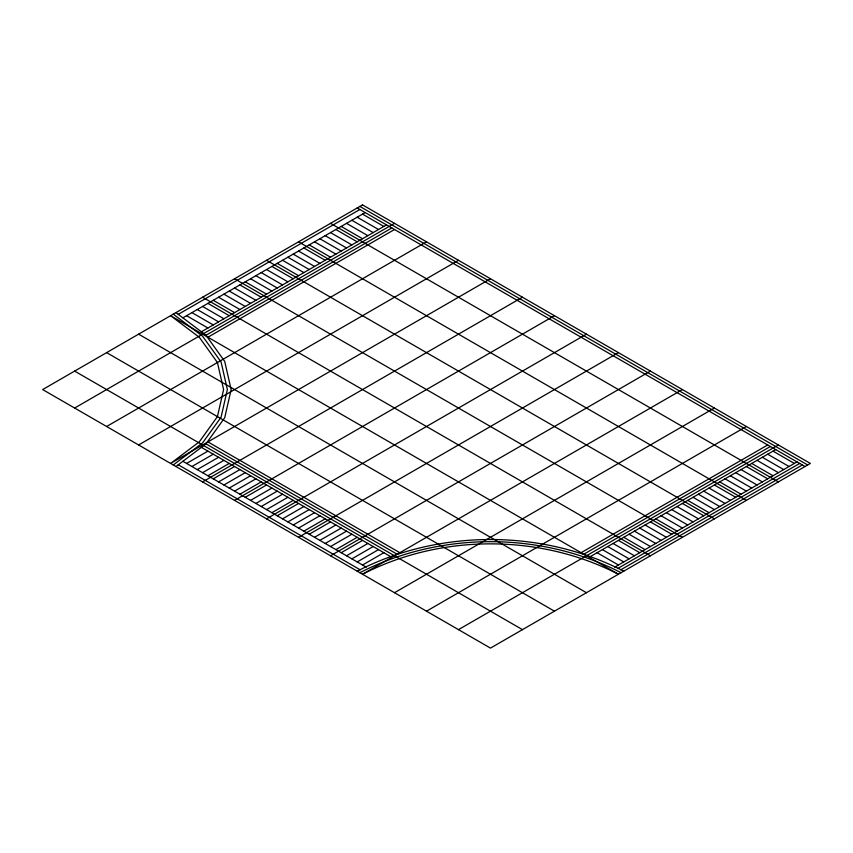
<?xml version="1.0" encoding="UTF-8"?>
<svg xmlns="http://www.w3.org/2000/svg" width="853" height="853" viewBox="0 0 853 853"><rect width="100%" height="100%" fill="white"/><g stroke="black" fill="none" stroke-linecap="round" stroke-linejoin="round"><path stroke-width="1.28" d="M173.266 464.97L202.619 442.888L221.076 417.17L227.367 389.565L221.076 361.96L202.619 336.242L173.266 314.149M175.931 466.516L205.882 443.976L224.712 417.725L231.142 389.565L224.712 361.395L205.882 335.154L175.931 312.614M178.245 314.352L359.859 209.507M182.873 317.838L365.191 212.578M201.393 331.774L386.516 224.893M74.637 408.033L394.512 223.358M205.978 335.282L391.847 227.975M207.535 337.457L394.512 229.51M106.625 426.5L426.5 241.826M138.612 444.967L458.487 260.293M490.475 278.76L170.6 463.435L199.357 441.801L217.43 416.605L223.603 389.565L217.43 362.525L199.357 337.33L170.6 315.695L618.425 574.24C539.757 533.733 441.193 533.733 362.525 574.24L682.4 389.565M186.594 463.435L207.919 451.12M191.925 466.516L213.25 454.201M197.256 469.587L218.581 457.283M202.587 472.669L223.912 460.353M207.919 475.75L229.244 463.435M202.587 481.902L522.462 297.228M213.25 478.821L234.575 466.516M218.581 481.902L239.906 469.587M223.912 484.984L245.237 472.669M229.244 488.055L250.569 475.75M234.575 491.136L255.9 478.821M239.906 494.218L261.231 481.902M234.575 500.37L554.45 315.695M245.237 497.288L266.562 484.984M250.569 500.37L271.894 488.055M255.9 503.451L277.225 491.136M261.231 506.522L282.556 494.218M266.562 509.604L287.887 497.288M271.894 512.685L293.219 500.37M266.562 518.837L586.438 334.163M277.225 515.756L298.55 503.451M282.556 518.837L303.881 506.522M287.887 521.919L309.212 509.604M293.219 525L314.544 512.685M298.55 528.071L319.875 515.756M303.881 531.152L325.206 518.837M298.55 537.305L618.425 352.63M309.212 534.234L330.537 521.919M314.544 537.305L335.869 525M319.875 540.386L341.2 528.071M325.206 543.468L346.531 531.152M330.537 546.538L351.862 534.234M335.869 549.62L357.194 537.305M330.537 555.772L650.412 371.098M341.2 552.701L362.525 540.386M346.531 555.772L367.856 543.468M351.862 558.854L373.188 546.538M357.194 561.935L378.519 549.62M362.525 565.006L383.85 552.701M394.512 592.707L714.387 408.033M426.5 611.174L746.375 426.5M580.722 552.915L767.7 444.967M584.497 553.821L770.366 446.503M458.487 629.642L778.362 444.967M590.575 556.465L775.697 449.584M614.704 567.16L797.022 461.899M617.721 568.493L799.687 463.435M620.739 569.825L802.353 464.97M357.194 571.169C439.018 528.977 541.932 528.977 623.756 571.169M359.859 572.704C440.159 531.344 540.791 531.344 621.091 572.704M359.859 206.426L807.684 464.97M357.194 207.961L805.019 466.516M362.525 214.124L383.85 226.429M773.031 451.12L794.356 463.435M357.194 217.195L378.519 229.51M767.7 454.201L789.025 466.516M351.862 220.277L373.188 232.592M762.369 457.283L783.694 469.587M346.531 223.358L367.856 235.663M757.037 460.353L778.362 472.669M341.2 226.429L362.525 238.744M751.706 463.435L773.031 475.75M330.537 223.358L778.362 481.902M335.869 229.51L357.194 241.826M746.375 466.516L767.7 478.821M330.537 232.592L351.862 244.896M741.044 469.587L762.369 481.902M325.206 235.663L346.531 247.978M735.712 472.669L757.037 484.984M319.875 238.744L341.2 251.059M730.381 475.75L751.706 488.055M314.544 241.826L335.869 254.13M725.05 478.821L746.375 491.136M309.212 244.896L330.537 257.211M719.719 481.902L741.044 494.218M298.55 241.826L746.375 500.37M303.881 247.978L325.206 260.293M714.387 484.984L735.712 497.288M298.55 251.059L319.875 263.364M709.056 488.055L730.381 500.37M293.219 254.13L314.544 266.445M703.725 491.136L725.05 503.451M287.887 257.211L309.212 269.527M698.394 494.218L719.719 506.522M282.556 260.293L303.881 272.597M693.062 497.288L714.387 509.604M277.225 263.364L298.55 275.679M687.731 500.37L709.056 512.685M266.562 260.293L714.387 518.837M271.894 266.445L293.219 278.76M682.4 503.451L703.725 515.756M266.562 269.527L287.887 281.831M677.069 506.522L698.394 518.837M261.231 272.597L282.556 284.913M671.737 509.604L693.062 521.919M255.9 275.679L277.225 287.994M666.406 512.685L687.731 525M250.569 278.76L271.894 291.065M661.075 515.756L682.4 528.071M245.237 281.831L266.562 294.146M655.744 518.837L677.069 531.152M234.575 278.76L682.4 537.305M239.906 284.913L261.231 297.228M650.412 521.919L671.737 534.234M234.575 287.994L255.9 300.299M645.081 525L666.406 537.305M229.244 291.065L250.569 303.38M639.75 528.071L661.075 540.386M223.912 294.146L245.237 306.462M634.419 531.152L655.744 543.468M218.581 297.228L239.906 309.532M629.087 534.234L650.412 546.538M213.25 300.299L234.575 312.614M623.756 537.305L645.081 549.62M202.587 297.228L650.412 555.772M207.919 303.38L229.244 315.695M618.425 540.386L639.75 552.701M202.587 306.462L223.912 318.766M613.094 543.468L634.419 555.772M197.256 309.532L218.581 321.848M607.762 546.538L629.087 558.854M191.925 312.614L213.25 324.929M602.431 549.62L623.756 561.935M186.594 315.695L207.919 328M597.1 552.701L618.425 565.006M138.612 334.163L586.438 592.707M106.625 352.63L554.45 611.174M207.535 441.673L400.228 552.915M205.978 443.848L396.453 553.821M74.637 371.098L522.462 629.642M201.393 447.356L390.375 556.465M182.873 461.292L366.246 567.16M178.245 464.768L360.211 569.825M362.525 204.891L42.65 389.565L490.475 648.109L810.35 463.435L362.525 204.891"/></g></svg>
